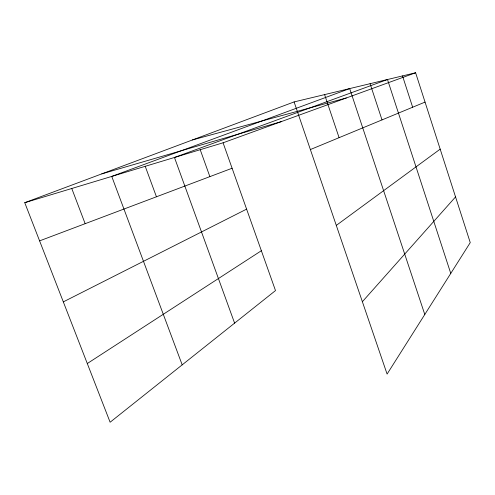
<?xml version="1.0" encoding="UTF-8"?>
<svg xmlns="http://www.w3.org/2000/svg" width="495" height="495" viewBox="0 0 495 495"><rect width="100%" height="100%" fill="white"/><g stroke="black" fill="none" stroke-linecap="round" stroke-linejoin="round"><path stroke-width="0.74" d="M362.371 301.715L455.549 196.911M336.297 225.398L440.179 149.143M87.293 363.528L261.36 250.724M63.317 301.876L246.603 209.131M310.377 149.552L425.044 102.1M39.594 240.873L232.099 168.244M24.75 202.696L223.072 142.795L275.498 290.577L110.119 422.229L24.75 202.696L294.098 101.921L415.614 72.771L470.25 242.612L387.096 374.071L294.098 101.921M223.072 142.795L415.614 72.771M101.76 173.881L281.135 121.677M192.475 139.936L346.351 97.96M71.763 188.496L85.159 223.684M182.191 364.858L111.746 176.418L349.674 88.586L424.79 314.48M145.227 166.308L156.445 196.787M234.605 323.13L174.463 157.478L387.492 79.516L450.766 273.413M200.215 149.7L209.874 176.635M324.596 94.601L339.094 137.666M370.087 83.692L382.01 119.908M402.515 75.908L412.657 107.223"/></g></svg>
